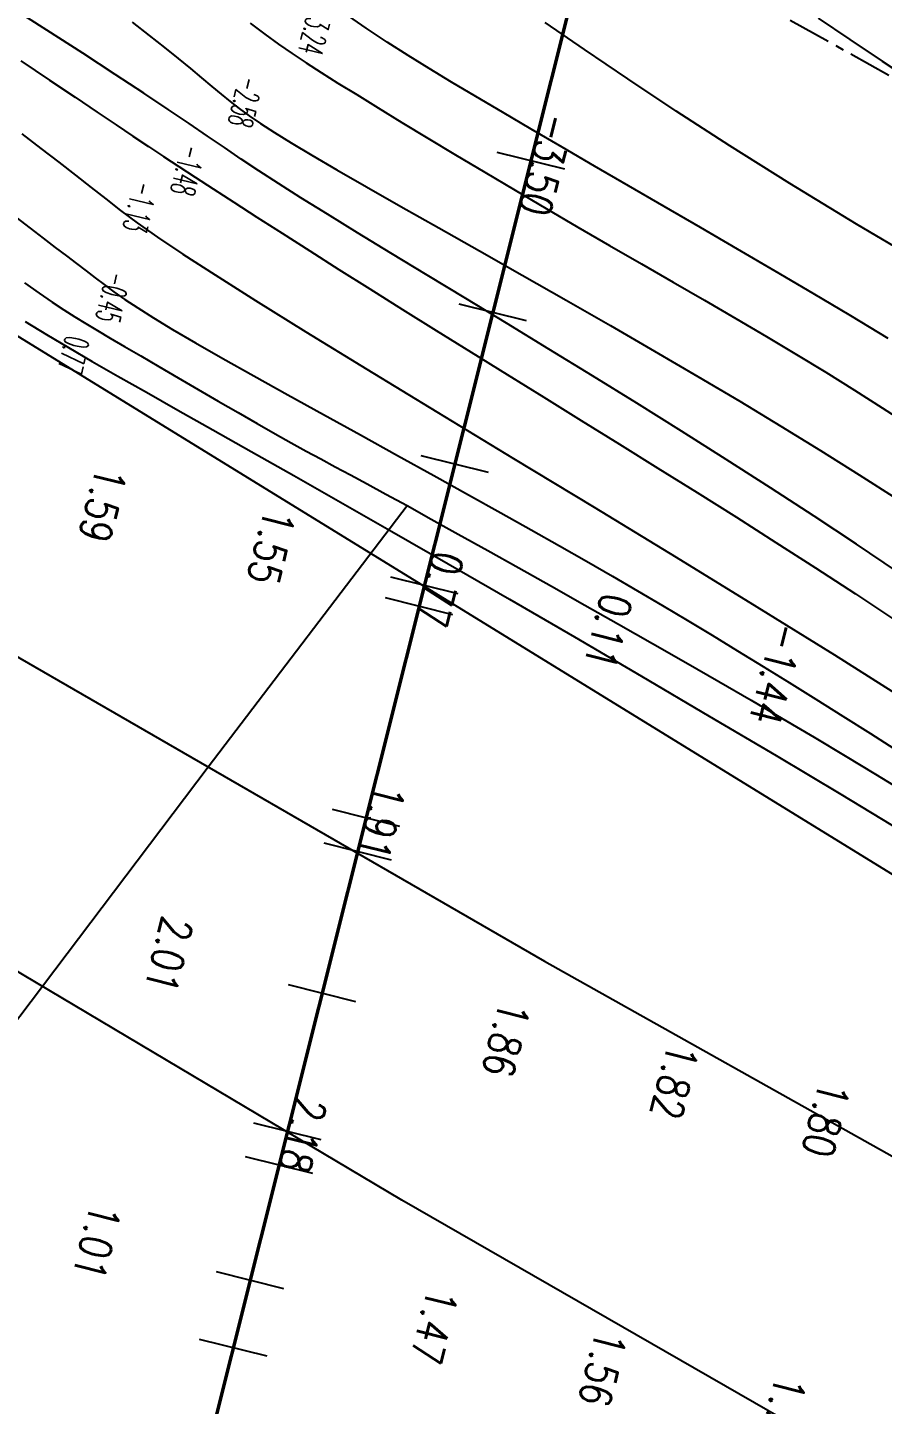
# Model space of a CAD drawing. Header units: metres. Extents: x 583412 to 583840, y 1186334 to 1187497.
# Drawn here: x 583605.16 to 583629.77, y 1186853.25 to 1186892.87 of the extents above; entities that cross this region are included whole.
import ezdxf
from ezdxf.enums import TextEntityAlignment as Align

# ---------------------------------------------------------------- set-up
doc = ezdxf.new("R2010")
doc.units = ezdxf.units.M
doc.header["$MEASUREMENT"] = 0
doc.linetypes.add('CENTER', pattern=[2, 1.25, -0.25, 0.25, -0.25])
doc.linetypes.add('DASHDOT2', pattern=[0.5, 0.25, -0.125, 0, -0.125])
for name, color, linetype in [('$For$Printing$', 7, 'Continuous'), ('1111DONG MUC', 2, 'Continuous'), ('CaoDoTN', 2, 'Continuous'), ('ENTCOC', 6, 'Continuous'), ('KS.leduongnhua', 4, 'Continuous'), ('KS_muong ao', 4, 'TALUYPHAI-KHKS'), ('nhip cau', 180, 'Continuous'), ('Timluong', 1, 'CENTER'), ('TimtuyenKS', 7, 'Continuous'), ('TimtuyenTK', 7, 'Continuous')]:
    doc.layers.add(name, color=color, linetype=linetype)
doc.styles.add('ChuSo', font='vnsimple.shx')
doc.linetypes.add('TALUYPHAI-KHKS', pattern='A,5,[130,ltypeshp,S=5,R=0,X=0,Y=-5],10,[130,ltypeshp,S=5,R=0,X=0,Y=-5],10,[130,ltypeshp,S=10,R=0,X=0,Y=-10],5', length=30)
doc.linetypes.add('TALUYTRAI-KHKS', pattern='A,5,[130,ltypeshp,S=5,R=0,X=0,Y=5],10,[130,ltypeshp,S=5,R=0,X=0,Y=5],10,[130,ltypeshp,S=10,R=0,X=0,Y=10],5', length=30)

msp = doc.modelspace()

# ---------------------------------------------------------------- linework, layer by layer
at = {"layer": '$For$Printing$', "color": 40}
for p, q in [((583605.717, 1186892.8), (583604.604, 1186893.511)), ((583627.917, 1186893.146), (583628.826, 1186892.527)), ((583606.751, 1186892.134), (583605.717, 1186892.8)), ((583611.57, 1186893.001), (583611.99, 1186892.688)), ((583621.189, 1186892.244), (583620.065, 1186893.023)), ((583611.99, 1186892.688), (583612.387, 1186892.401)), ((583612.387, 1186892.401), (583612.78, 1186892.129)), ((583628.826, 1186892.527), (583629.757, 1186891.906)), ((583607.69, 1186891.525), (583606.751, 1186892.134)), ((583612.78, 1186892.129), (583613.185, 1186891.859)), ((583622.439, 1186891.394), (583621.189, 1186892.244)), ((583613.185, 1186891.859), (583613.618, 1186891.58)), ((583613.618, 1186891.58), (583614.097, 1186891.278)), ((583629.757, 1186891.906), (583630.704, 1186891.288)), ((583608.515, 1186890.984), (583607.69, 1186891.525)), ((583614.097, 1186891.278), (583614.638, 1186890.943)), ((583623.83, 1186890.47), (583622.439, 1186891.394)), ((583609.214, 1186890.518), (583608.515, 1186890.984)), ((583614.638, 1186890.943), (583615.254, 1186890.565)), ((583609.813, 1186890.114), (583609.214, 1186890.518)), ((583615.254, 1186890.565), (583615.94, 1186890.146)), ((583625.379, 1186889.469), (583623.83, 1186890.47)), ((583610.342, 1186889.753), (583609.813, 1186890.114)), ((583615.94, 1186890.146), (583616.687, 1186889.694)), ((583605.005, 1186889.811), (583605.547, 1186889.395)), ((583610.832, 1186889.418), (583610.342, 1186889.753)), ((583616.687, 1186889.694), (583617.485, 1186889.214)), ((583605.547, 1186889.395), (583606.061, 1186888.998)), ((583611.314, 1186889.09), (583610.832, 1186889.418)), ((583617.485, 1186889.214), (583618.325, 1186888.711)), ((583627.103, 1186888.387), (583625.379, 1186889.469)), ((583606.061, 1186888.998), (583606.544, 1186888.622)), ((583611.821, 1186888.752), (583611.314, 1186889.09)), ((583606.544, 1186888.622), (583606.993, 1186888.271)), ((583612.384, 1186888.386), (583611.821, 1186888.752)), ((583618.325, 1186888.711), (583619.197, 1186888.193)), ((583629.017, 1186887.22), (583627.103, 1186888.387)), ((583606.993, 1186888.271), (583607.413, 1186887.942)), ((583613.034, 1186887.974), (583612.384, 1186888.386)), ((583619.197, 1186888.193), (583620.092, 1186887.665)), ((583607.413, 1186887.942), (583607.841, 1186887.612)), ((583607.841, 1186887.612), (583608.324, 1186887.256)), ((583613.794, 1186887.501), (583613.034, 1186887.974)), ((583620.092, 1186887.665), (583621.002, 1186887.134)), ((583608.324, 1186887.256), (583608.907, 1186886.845)), ((583614.661, 1186886.969), (583613.794, 1186887.501)), ((583631.138, 1186885.965), (583629.017, 1186887.22)), ((583608.907, 1186886.845), (583609.637, 1186886.354)), ((583615.623, 1186886.385), (583614.661, 1186886.969)), ((583621.002, 1186887.134), (583621.916, 1186886.603)), ((583621.916, 1186886.603), (583622.832, 1186886.075)), ((583609.637, 1186886.354), (583610.56, 1186885.753)), ((583616.666, 1186885.752), (583615.623, 1186886.385)), ((583622.832, 1186886.075), (583623.745, 1186885.549)), ((583610.56, 1186885.753), (583611.722, 1186885.017)), ((583617.78, 1186885.077), (583616.666, 1186885.752)), ((583605.077, 1186885.523), (583605.498, 1186885.228)), ((583605.498, 1186885.228), (583605.869, 1186884.974)), ((583623.745, 1186885.549), (583624.651, 1186885.025)), ((583605.869, 1186884.974), (583606.206, 1186884.752)), ((583611.722, 1186885.017), (583613.169, 1186884.119)), ((583618.952, 1186884.365), (583617.78, 1186885.077)), ((583624.651, 1186885.025), (583625.547, 1186884.503)), ((583606.206, 1186884.752), (583606.526, 1186884.548)), ((583606.526, 1186884.548), (583606.844, 1186884.353)), ((583625.547, 1186884.503), (583626.43, 1186883.984)), ((583606.844, 1186884.353), (583607.176, 1186884.153)), ((583607.176, 1186884.153), (583607.541, 1186883.939)), ((583613.169, 1186884.119), (583614.928, 1186883.041)), ((583620.17, 1186883.621), (583618.952, 1186884.365)), ((583607.541, 1186883.939), (583607.952, 1186883.698)), ((583607.952, 1186883.698), (583608.423, 1186883.423)), ((583626.43, 1186883.984), (583627.295, 1186883.467)), ((583608.423, 1186883.423), (583608.942, 1186883.119)), ((583621.423, 1186882.851), (583620.17, 1186883.621)), ((583627.295, 1186883.467), (583628.14, 1186882.953)), ((583608.942, 1186883.119), (583609.497, 1186882.795)), ((583614.928, 1186883.041), (583616.945, 1186881.814)), ((583622.697, 1186882.061), (583621.423, 1186882.851)), ((583628.14, 1186882.953), (583628.961, 1186882.441)), ((583609.497, 1186882.795), (583610.073, 1186882.459)), ((583610.073, 1186882.459), (583610.654, 1186882.122)), ((583610.654, 1186882.122), (583611.227, 1186881.791)), ((583623.983, 1186881.256), (583622.697, 1186882.061)), ((583628.961, 1186882.441), (583629.758, 1186881.932)), ((583611.227, 1186881.791), (583611.776, 1186881.476)), ((583616.945, 1186881.814), (583619.149, 1186880.476)), ((583629.758, 1186881.932), (583630.533, 1186881.427)), ((583611.776, 1186881.476), (583612.289, 1186881.185)), ((583625.27, 1186880.442), (583623.983, 1186881.256)), ((583612.289, 1186881.185), (583612.754, 1186880.924)), ((583612.754, 1186880.924), (583613.186, 1186880.686)), ((583613.186, 1186880.686), (583613.603, 1186880.46)), ((583619.149, 1186880.476), (583621.467, 1186879.068)), ((583613.603, 1186880.46), (583614.022, 1186880.234)), ((583614.022, 1186880.234), (583614.461, 1186879.997)), ((583626.546, 1186879.625), (583625.27, 1186880.442)), ((583614.461, 1186879.997), (583614.94, 1186879.739)), ((583614.94, 1186879.739), (583615.475, 1186879.449)), ((583615.475, 1186879.449), (583616.086, 1186879.115)), ((583627.8, 1186878.81), (583626.546, 1186879.625)), ((583616.086, 1186879.115), (583616.784, 1186878.73)), ((583621.467, 1186879.068), (583623.827, 1186877.629)), ((583616.784, 1186878.73), (583617.562, 1186878.298)), ((583629.023, 1186878.004), (583627.8, 1186878.81)), ((583617.562, 1186878.298), (583618.407, 1186877.827)), ((583618.407, 1186877.827), (583619.304, 1186877.324)), ((583630.202, 1186877.213), (583629.023, 1186878.004)), ((583619.304, 1186877.324), (583620.24, 1186876.798)), ((583623.827, 1186877.629), (583626.156, 1186876.199)), ((583620.24, 1186876.798), (583621.202, 1186876.254)), ((583621.202, 1186876.254), (583622.176, 1186875.702)), ((583626.156, 1186876.199), (583628.383, 1186874.817)), ((583622.176, 1186875.702), (583623.149, 1186875.148)), ((583623.149, 1186875.148), (583624.109, 1186874.599)), ((583624.109, 1186874.599), (583625.055, 1186874.055)), ((583628.383, 1186874.817), (583630.435, 1186873.525)), ((583625.055, 1186874.055), (583625.986, 1186873.516)), ((583625.986, 1186873.516), (583626.903, 1186872.981)), ((583626.903, 1186872.981), (583627.806, 1186872.448)), ((583627.806, 1186872.448), (583628.695, 1186871.917)), ((583628.695, 1186871.917), (583629.57, 1186871.387)), ((583629.57, 1186871.387), (583630.431, 1186870.858))]:
    msp.add_line(p, q, dxfattribs=at)
at = {"layer": '$For$Printing$', "color": 252}
for p, q in [((583614.914, 1186892.856), (583614.283, 1186893.285)), ((583608.175, 1186893.025), (583608.664, 1186892.648)), ((583615.518, 1186892.457), (583614.914, 1186892.856)), ((583608.664, 1186892.648), (583609.102, 1186892.302)), ((583616.116, 1186892.074), (583615.518, 1186892.457)), ((583609.102, 1186892.302), (583609.495, 1186891.985)), ((583609.495, 1186891.985), (583609.85, 1186891.694)), ((583616.727, 1186891.694), (583616.116, 1186892.074)), ((583604.973, 1186891.919), (583605.798, 1186891.364)), ((583609.85, 1186891.694), (583610.171, 1186891.427)), ((583617.37, 1186891.302), (583616.727, 1186891.694)), ((583605.798, 1186891.364), (583606.532, 1186890.869)), ((583610.171, 1186891.427), (583610.464, 1186891.182)), ((583610.464, 1186891.182), (583610.735, 1186890.957)), ((583618.066, 1186890.886), (583617.37, 1186891.302)), ((583606.532, 1186890.869), (583607.165, 1186890.442)), ((583610.735, 1186890.957), (583610.992, 1186890.749)), ((583618.83, 1186890.435), (583618.066, 1186890.886)), ((583607.165, 1186890.442), (583607.713, 1186890.074)), ((583610.992, 1186890.749), (583611.253, 1186890.546)), ((583611.253, 1186890.546), (583611.539, 1186890.337)), ((583619.659, 1186889.949), (583618.83, 1186890.435)), ((583607.713, 1186890.074), (583608.199, 1186889.747)), ((583611.539, 1186890.337), (583611.87, 1186890.111)), ((583611.87, 1186890.111), (583612.267, 1186889.854)), ((583608.199, 1186889.747), (583608.646, 1186889.449)), ((583612.267, 1186889.854), (583612.751, 1186889.555)), ((583620.546, 1186889.432), (583619.659, 1186889.949)), ((583608.646, 1186889.449), (583609.077, 1186889.163)), ((583612.751, 1186889.555), (583613.342, 1186889.202)), ((583613.342, 1186889.202), (583614.061, 1186888.783)), ((583621.483, 1186888.887), (583620.546, 1186889.432)), ((583609.077, 1186889.163), (583609.516, 1186888.875)), ((583609.516, 1186888.875), (583609.984, 1186888.569)), ((583622.464, 1186888.317), (583621.483, 1186888.887)), ((583609.984, 1186888.569), (583610.506, 1186888.23)), ((583614.061, 1186888.783), (583614.921, 1186888.289)), ((583610.506, 1186888.23), (583611.1, 1186887.847)), ((583614.921, 1186888.289), (583615.907, 1186887.728)), ((583623.482, 1186887.726), (583622.464, 1186888.317)), ((583611.1, 1186887.847), (583611.765, 1186887.42)), ((583615.907, 1186887.728), (583616.997, 1186887.111)), ((583624.529, 1186887.118), (583623.482, 1186887.726)), ((583604.829, 1186887.416), (583605.239, 1186887.1)), ((583611.765, 1186887.42), (583612.494, 1186886.953)), ((583605.239, 1186887.1), (583605.615, 1186886.812)), ((583605.615, 1186886.812), (583605.962, 1186886.548)), ((583612.494, 1186886.953), (583613.284, 1186886.449)), ((583616.997, 1186887.111), (583618.168, 1186886.449)), ((583625.598, 1186886.495), (583624.529, 1186887.118)), ((583605.962, 1186886.548), (583606.281, 1186886.305)), ((583613.284, 1186886.449), (583614.127, 1186885.914)), ((583618.168, 1186886.449), (583619.397, 1186885.752)), ((583626.682, 1186885.861), (583625.598, 1186886.495)), ((583606.281, 1186886.305), (583606.577, 1186886.08)), ((583606.577, 1186886.08), (583606.851, 1186885.871)), ((583606.851, 1186885.871), (583607.11, 1186885.672)), ((583607.11, 1186885.672), (583607.37, 1186885.476)), ((583614.127, 1186885.914), (583615.019, 1186885.351)), ((583619.397, 1186885.752), (583620.663, 1186885.031)), ((583627.772, 1186885.22), (583626.682, 1186885.861)), ((583607.37, 1186885.476), (583607.649, 1186885.272)), ((583607.649, 1186885.272), (583607.967, 1186885.051)), ((583615.019, 1186885.351), (583615.954, 1186884.763)), ((583628.859, 1186884.574), (583627.772, 1186885.22)), ((583607.967, 1186885.051), (583608.342, 1186884.803)), ((583620.663, 1186885.031), (583621.941, 1186884.298)), ((583608.342, 1186884.803), (583608.794, 1186884.518)), ((583608.794, 1186884.518), (583609.34, 1186884.187)), ((583615.954, 1186884.763), (583616.926, 1186884.156)), ((583629.935, 1186883.928), (583628.859, 1186884.574)), ((583605.094, 1186884.413), (583605.707, 1186884.039)), ((583605.707, 1186884.039), (583606.344, 1186883.662)), ((583609.34, 1186884.187), (583610.001, 1186883.799)), ((583616.926, 1186884.156), (583617.93, 1186883.531)), ((583621.941, 1186884.298), (583623.211, 1186883.564)), ((583606.344, 1186883.662), (583607.024, 1186883.267)), ((583610.001, 1186883.799), (583610.786, 1186883.35)), ((583607.024, 1186883.267), (583607.765, 1186882.843)), ((583610.786, 1186883.35), (583611.679, 1186882.847)), ((583617.93, 1186883.531), (583618.963, 1186882.891)), ((583623.211, 1186883.564), (583624.453, 1186882.836)), ((583607.765, 1186882.843), (583608.584, 1186882.379)), ((583611.679, 1186882.847), (583612.654, 1186882.304)), ((583618.963, 1186882.891), (583620.02, 1186882.237)), ((583624.453, 1186882.836), (583625.663, 1186882.118)), ((583608.584, 1186882.379), (583609.49, 1186881.867)), ((583612.654, 1186882.304), (583613.685, 1186881.733)), ((583620.02, 1186882.237), (583621.099, 1186881.569)), ((583625.663, 1186882.118), (583626.841, 1186881.406)), ((583609.49, 1186881.867), (583610.493, 1186881.3)), ((583613.685, 1186881.733), (583614.746, 1186881.148)), ((583610.493, 1186881.3), (583611.602, 1186880.673)), ((583621.099, 1186881.569), (583622.196, 1186880.888)), ((583626.841, 1186881.406), (583627.988, 1186880.701)), ((583614.746, 1186881.148), (583615.811, 1186880.56)), ((583622.196, 1186880.888), (583623.308, 1186880.196)), ((583611.602, 1186880.673), (583612.825, 1186879.98)), ((583615.811, 1186880.56), (583616.856, 1186879.983)), ((583627.988, 1186880.701), (583629.102, 1186880.002)), ((583623.308, 1186880.196), (583624.431, 1186879.492)), ((583612.825, 1186879.98), (583614.172, 1186879.213)), ((583616.856, 1186879.983), (583617.855, 1186879.43)), ((583629.102, 1186880.002), (583630.183, 1186879.306)), ((583617.855, 1186879.43), (583618.787, 1186878.911)), ((583624.431, 1186879.492), (583625.563, 1186878.779)), ((583614.172, 1186879.213), (583615.651, 1186878.368)), ((583618.787, 1186878.911), (583619.658, 1186878.422)), ((583625.563, 1186878.779), (583626.7, 1186878.056)), ((583615.651, 1186878.368), (583617.272, 1186877.437)), ((583619.658, 1186878.422), (583620.477, 1186877.958)), ((583620.477, 1186877.958), (583621.254, 1186877.513)), ((583626.7, 1186878.056), (583627.842, 1186877.322)), ((583617.272, 1186877.437), (583619.033, 1186876.42)), ((583621.254, 1186877.513), (583621.999, 1186877.082)), ((583627.842, 1186877.322), (583628.99, 1186876.574)), ((583621.999, 1186877.082), (583622.723, 1186876.659)), ((583622.723, 1186876.659), (583623.435, 1186876.238)), ((583628.99, 1186876.574), (583630.145, 1186875.81)), ((583619.033, 1186876.42), (583620.902, 1186875.335)), ((583623.435, 1186876.238), (583624.146, 1186875.814)), ((583624.146, 1186875.814), (583624.864, 1186875.382)), ((583620.902, 1186875.335), (583622.833, 1186874.207)), ((583624.864, 1186875.382), (583625.592, 1186874.94)), ((583625.592, 1186874.94), (583626.331, 1186874.488)), ((583622.833, 1186874.207), (583624.785, 1186873.06)), ((583626.331, 1186874.488), (583627.083, 1186874.023)), ((583627.083, 1186874.023), (583627.847, 1186873.547)), ((583627.847, 1186873.547), (583628.626, 1186873.057)), ((583624.785, 1186873.06), (583626.713, 1186871.919)), ((583628.626, 1186873.057), (583629.421, 1186872.553)), ((583629.421, 1186872.553), (583630.232, 1186872.034)), ((583626.713, 1186871.919), (583628.574, 1186870.808)), ((583628.574, 1186870.808), (583630.325, 1186869.75))]:
    msp.add_line(p, q, dxfattribs=at)
at = {"layer": 'ENTCOC'}
for p, q in [((583620.623, 1186888.795), (583618.683, 1186889.282)), ((583620.623, 1186888.795), (583618.683, 1186889.282)), ((583619.528, 1186884.431), (583617.588, 1186884.917)), ((583619.528, 1186884.431), (583617.588, 1186884.917)), ((583618.434, 1186880.066), (583616.494, 1186880.552)), ((583618.434, 1186880.066), (583616.494, 1186880.552)), ((583617.559, 1186876.574), (583615.619, 1186877.06)), ((583617.559, 1186876.574), (583615.619, 1186877.06)), ((583617.408, 1186875.972), (583615.468, 1186876.459)), ((583617.408, 1186875.972), (583615.468, 1186876.459)), ((583615.881, 1186869.881), (583613.941, 1186870.367)), ((583615.881, 1186869.881), (583613.941, 1186870.367)), ((583615.638, 1186868.911), (583613.698, 1186869.397)), ((583615.638, 1186868.911), (583613.698, 1186869.397)), ((583614.616, 1186864.837), (583612.676, 1186865.323)), ((583614.616, 1186864.837), (583612.676, 1186865.323)), ((583613.619, 1186860.86), (583611.679, 1186861.346)), ((583613.619, 1186860.86), (583611.679, 1186861.346)), ((583613.376, 1186859.89), (583611.436, 1186860.376)), ((583613.376, 1186859.89), (583611.436, 1186860.376)), ((583612.544, 1186856.573), (583610.604, 1186857.059)), ((583612.544, 1186856.573), (583610.604, 1186857.059)), ((583612.058, 1186854.633), (583610.118, 1186855.119)), ((583612.058, 1186854.633), (583610.118, 1186855.119))]:
    msp.add_line(p, q, dxfattribs=at)
at = {"layer": 'KS.leduongnhua', "color": 2}
for p, q in [((583603.518, 1186875.548, 1.768), (583620.041, 1186866.001, 1.768)), ((583615.938, 1186859.126, 1.679), (583598.699, 1186869.374, 1.679)), ((583620.041, 1186866.001, 1.768), (583637.883, 1186855.993, 1.768)), ((583633.12, 1186849.252, 1.679), (583615.938, 1186859.126, 1.679))]:
    msp.add_line(p, q, dxfattribs=at)
at = {"layer": 'KS_muong ao', "color": 125, "linetype": 'TALUYTRAI-KHKS', "ltscale": 0.03}
msp.add_line((583590.901, 1186892.593, 1.334), (583639.553, 1186862.661, 1.334), dxfattribs=at)
at = {"layer": 'nhip cau', "color": 0}
for p, q in [((583610.362, 1186871.594, 0.997), (583616.086, 1186879.115, 0.997)), ((583603.495, 1186862.511, 0.997), (583610.362, 1186871.594, 0.997))]:
    msp.add_line(p, q, dxfattribs=at)
at = {"layer": 'Timluong'}
msp.add_line((583530.971, 1186946.539), (583711.937, 1186845.924), dxfattribs=at)
at = {"layer": 'TimtuyenKS', "linetype": 'DASHDOT2', "ltscale": 5, "const_width": 0.1}
msp.add_lwpolyline([(583754.718, 1187427.796), (583497.925, 1186403.482)], dxfattribs=at)
at = {"layer": 'TimtuyenTK', "linetype": 'DASHDOT2', "ltscale": 5, "const_width": 0.1}
msp.add_lwpolyline([(583754.718, 1187427.796), (583497.925, 1186403.482)], dxfattribs=at)

# ---------------------------------------------------------------- texts
at = {"layer": '1111DONG MUC', "style": 'ChuSo', "width": 0.5}
for s, p in [('-3.24', (583613.119, 1186892.891, -3.24)), ('-2.58', (583611.095, 1186890.812, -2.58)), ('-1.48', (583609.434, 1186888.843, -1.48)), ('-1.13', (583608.062, 1186887.788, -1.13)), ('-0.45', (583607.28, 1186885.188, -0.45)), ('0.77', (583606.144, 1186883.531))]:
    msp.add_text(s, height=0.7, rotation=256.5354, dxfattribs=at).set_placement(p, align=Align.CENTER)
at = {"layer": 'CaoDoTN', "style": 'ChuSo', "width": 0.8}
for s, p in [('-3.50', (583619.653, 1186889.039)), ('1.59', (583606.889, 1186879.249)), ('1.55', (583611.739, 1186878.033)), ('0.77', (583616.589, 1186876.817)), ('0.11', (583621.439, 1186875.601)), ('-1.44', (583626.289, 1186874.385)), ('1.91', (583614.911, 1186870.124)), ('2.01', (583608.796, 1186866.296)), ('1.86', (583618.496, 1186863.864)), ('1.82', (583623.346, 1186862.648)), ('1.80', (583627.701, 1186861.556)), ('2.18', (583612.649, 1186861.103)), ('1.01', (583606.725, 1186858.032)), ('1.47', (583616.424, 1186855.6)), ('1.56', (583621.274, 1186854.384)), ('1.75', (583626.444, 1186853.088))]:
    msp.add_text(s, height=0.9, rotation=255.9262, dxfattribs=at).set_placement(p, align=Align.CENTER)

doc.saveas('drawing.dxf')
